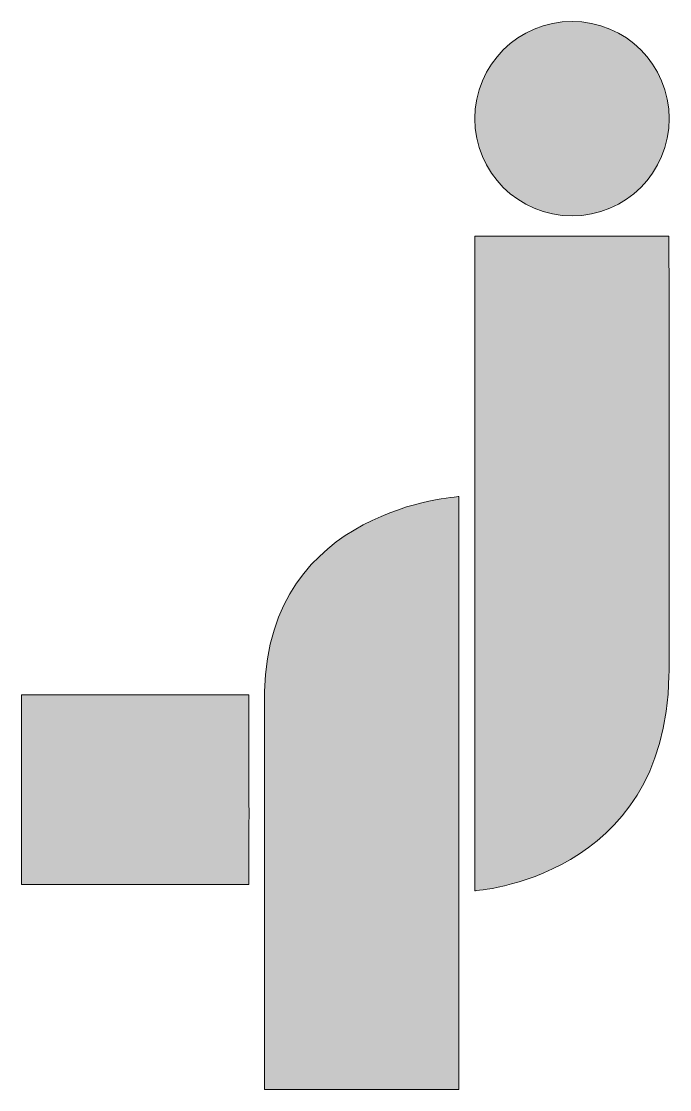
# Model space of a CAD drawing. Header units: inches. Extents: x 35 to 175, y -89 to -7.
# Drawn here: x 35 to 84.9, y -89.4 to -7.3 of the extents above; entities that cross this region are included whole.
import ezdxf

# ---------------------------------------------------------------- set-up
doc = ezdxf.new("R2010")
doc.units = ezdxf.units.IN
doc.header["$MEASUREMENT"] = 0
doc.layers.add('Livello 2', color=7, linetype='Continuous')

msp = doc.modelspace()

# ---------------------------------------------------------------- hatches: boundary and pattern name
at = {"layer": 'Livello 2', "true_color": 0xe30513}
h = msp.add_hatch(color=12, dxfattribs=at)
edge = h.paths.add_edge_path()
edge.add_spline(control_points=[(84.838, -14.81), (84.838, -18.936), (81.493, -22.281), (77.366, -22.281), (73.24, -22.281), (69.896, -18.936), (69.896, -14.81), (69.896, -10.683), (73.24, -7.338), (77.366, -7.338), (81.493, -7.338), (84.838, -10.683), (84.838, -14.81)], knot_values=[0, 0, 0, 0, 1, 1, 1, 2, 2, 2, 3, 3, 3, 4, 4, 4, 4], degree=3, periodic=1)
at = {"layer": 'Livello 2', "true_color": 0x1c1c1b}
h = msp.add_hatch(color=250, dxfattribs=at)
edge = h.paths.add_edge_path()
edge.add_spline(control_points=[(69.896, -74.126), (69.896, -74.126), (84.532, -73.232), (84.814, -57.604), (84.867, -54.688), (84.814, -23.832), (84.814, -23.832), (84.814, -23.832), (69.896, -23.832), (69.896, -23.832), (69.896, -23.832), (69.896, -74.126), (69.896, -74.126)], knot_values=[0, 0, 0, 0, 1, 1, 1, 2, 2, 2, 3, 3, 3, 4, 4, 4, 4], degree=3, periodic=1)
h = msp.add_hatch(color=250, dxfattribs=at)
edge = h.paths.add_edge_path()
edge.add_spline(control_points=[(68.665, -43.847), (68.665, -43.847), (54.029, -44.657), (53.746, -58.813), (53.693, -61.454), (53.746, -89.403), (53.746, -89.403), (53.746, -89.403), (68.665, -89.403), (68.665, -89.403), (68.665, -89.403), (68.665, -43.847), (68.665, -43.847)], knot_values=[0, 0, 0, 0, 1, 1, 1, 2, 2, 2, 3, 3, 3, 4, 4, 4, 4], degree=3, periodic=1)
h = msp.add_hatch(color=250, dxfattribs=at)
edge = h.paths.add_edge_path()
edge.add_spline(control_points=[(35.049, -59.077), (40.879, -59.077), (46.71, -59.077), (52.54, -59.077), (52.531, -63.932), (52.559, -68.823), (52.526, -73.655), (46.7, -73.655), (40.875, -73.655), (35.049, -73.655), (35.049, -68.796), (35.049, -63.936), (35.049, -59.077)], knot_values=[0, 0, 0, 0, 1, 1, 1, 2, 2, 2, 3, 3, 3, 4, 4, 4, 4], degree=3, periodic=1)

# ---------------------------------------------------------------- linework, layer by layer
at = {"layer": 'Livello 2', "lineweight": 0}
for points in [[(84.838, -14.81), (84.838, -18.936), (81.493, -22.281), (77.366, -22.281), (73.24, -22.281), (69.896, -18.936), (69.896, -14.81), (69.896, -10.683), (73.24, -7.338), (77.366, -7.338), (81.493, -7.338), (84.838, -10.683), (84.838, -14.81)], [(69.896, -74.126), (69.896, -74.126), (84.532, -73.232), (84.814, -57.604), (84.867, -54.688), (84.814, -23.832), (84.814, -23.832), (84.814, -23.832), (69.896, -23.832), (69.896, -23.832), (69.896, -23.832), (69.896, -74.126), (69.896, -74.126)], [(68.665, -43.847), (68.665, -43.847), (54.029, -44.657), (53.746, -58.813), (53.693, -61.454), (53.746, -89.403), (53.746, -89.403), (53.746, -89.403), (68.665, -89.403), (68.665, -89.403), (68.665, -89.403), (68.665, -43.847), (68.665, -43.847)], [(35.049, -59.077), (40.879, -59.077), (46.71, -59.077), (52.54, -59.077), (52.531, -63.932), (52.559, -68.823), (52.526, -73.655), (46.7, -73.655), (40.875, -73.655), (35.049, -73.655), (35.049, -68.796), (35.049, -63.936), (35.049, -59.077)]]:
    msp.add_open_spline(points, degree=3, knots=[0, 0, 0, 0, 1, 1, 1, 2, 2, 2, 3, 3, 3, 4, 4, 4, 4], dxfattribs=at)

doc.saveas('drawing.dxf')
